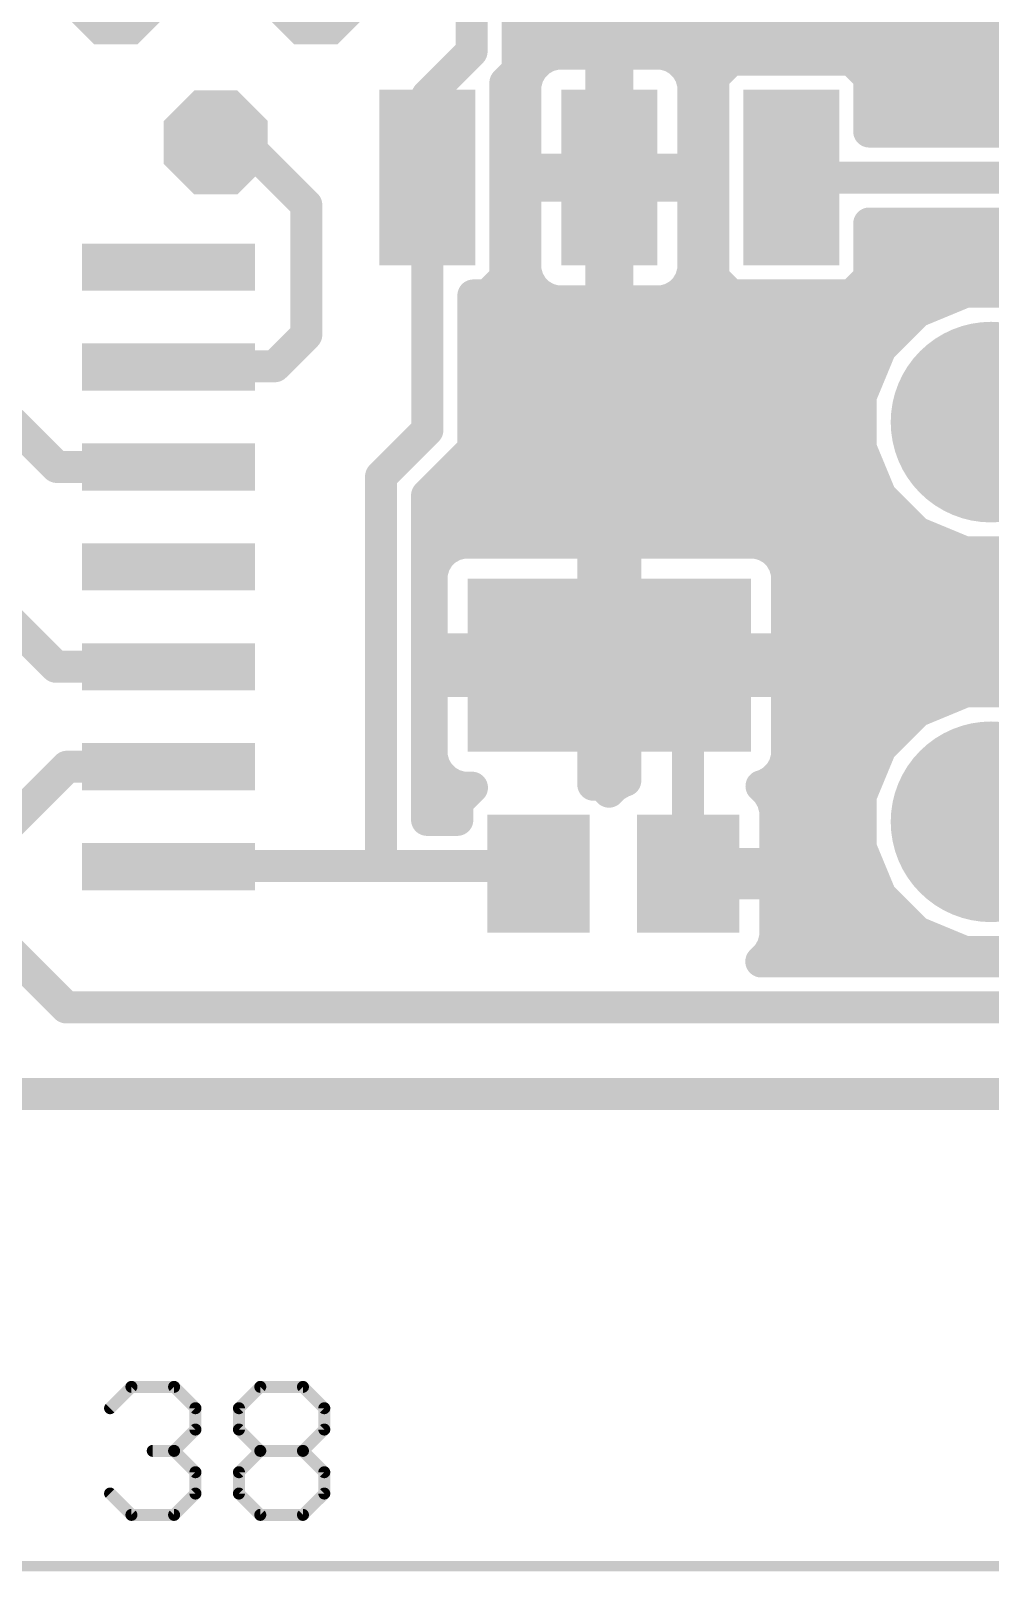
# Model space of a CAD drawing. Extents: x -22.4 to 22.4, y -27 to 9.2.
# Drawn here: x -2.35 to 9.84, y -25.07 to -5.49 of the extents above; entities that cross this region are included whole.
import ezdxf

# ---------------------------------------------------------------- set-up
doc = ezdxf.new("R2010")
doc.units = 0
for name, color, linetype in [('16', 175, 'CONTINUOUS'), ('17', 82, 'CONTINUOUS'), ('20', 7, 'CONTINUOUS')]:
    doc.layers.add(name, color=color, linetype=linetype)

# ---------------------------------------------------------------- blocks, each defined once
blk = doc.blocks.new('RECT')
blk.add_solid([(-0.5, -0.5), (0.5, -0.5), (-0.5, 0.5), (0.5, 0.5)])
blk = doc.blocks.new('OCTAGONP')
at = {"const_width": 0.5}
blk.add_lwpolyline([(-0.25, -0.1036), (-0.25, 0.1036), (-0.1036, 0.25), (0.1036, 0.25), (0.25, 0.1036), (0.25, -0.1036), (0.1036, -0.25), (-0.1036, -0.25), (-0.25, -0.1036), (-0.25, 0.1036)], dxfattribs=at)
blk = doc.blocks.new('ROUNDP')
at = {"const_width": 0.5}
blk.add_lwpolyline([(0, -0.25, 1), (0, 0.25, 1), (0, -0.25)], format="xyb", dxfattribs=at)

msp = doc.modelspace()

# ---------------------------------------------------------------- linework, layer by layer
at = {"layer": '16', "const_width": 0.4064}
for points in [[(3.8342, -5.992), (3.8342, -3.458)], [(3.25, -5.75), (3.25, -3.7)], [(5, -4.75), (5, -7.85)], [(3.8342, -5.2832), (12.5658, -5.2832)], [(2.6886, -6.3114), (3.25, -5.75)], [(3.8342, -5.6896), (12.5658, -5.6896)], [(4.1097, -5.8677), (4.0245, -5.9529)], [(4.2139, -5.8076), (4.1097, -5.8677)], [(4.3302, -5.7764), (4.2139, -5.8076)], [(4.8984, -5.7764), (4.3302, -5.7764)], [(4.8984, -7.2496), (4.8984, -5.7764)], [(5.1016, -5.7764), (5.1016, -7.2496)], [(5.6698, -5.7764), (5.1016, -5.7764)], [(5.7861, -5.8076), (5.6698, -5.7764)], [(5.8903, -5.8677), (5.7861, -5.8076)], [(5.9755, -5.9529), (5.8903, -5.8677)], [(6.544, -5.8526), (6.3208, -6.0758)], [(8.0788, -5.8526), (6.544, -5.8526)], [(8.302, -6.0758), (8.0788, -5.8526)], [(3.6792, -6.147), (3.8342, -5.992)], [(3.9644, -6.0571), (3.9332, -6.1734)], [(4.0245, -5.9529), (3.9644, -6.0571)], [(6.0356, -6.0571), (5.9755, -5.9529)], [(6.0668, -6.1734), (6.0356, -6.0571)], [(6.3208, -6.0758), (6.3208, -8.6266)], [(8.302, -6.767), (8.302, -6.0758)], [(3.6792, -8.6266), (3.6792, -6.147)], [(3.7302, -6.096), (3.9539, -6.096)], [(3.9332, -6.1734), (3.9332, -7.2496)], [(4.8984, -6.096), (5.1016, -6.096)], [(6.0461, -6.096), (6.3208, -6.096)], [(6.0668, -7.2496), (6.0668, -6.1734)], [(8.302, -6.096), (10.8813, -6.096)], [(2.6886, -7.3512), (2.6886, -6.3114)], [(3.6792, -6.5024), (3.9332, -6.5024)], [(4.8984, -6.5024), (5.1016, -6.5024)], [(6.0668, -6.5024), (6.3208, -6.5024)], [(8.302, -6.5024), (10.3115, -6.5024)], [(10.1568, -6.767), (8.302, -6.767)], [(0, -6.905), (0.355, -6.905)], [(0.355, -6.905), (1.15, -7.7)], [(3.6792, -6.9088), (3.9332, -6.9088)], [(4.8984, -6.9088), (5.1016, -6.9088)], [(6.0668, -6.9088), (6.3208, -6.9088)], [(3.9332, -7.2496), (4.8984, -7.2496)], [(5.1016, -7.2496), (4.8984, -7.2496)], [(4.8984, -7.2496), (4.8984, -7.4528)], [(5.1016, -7.4528), (5.1016, -7.2496)], [(5.1016, -7.2496), (6.0668, -7.2496)], [(2.6886, -7.3512), (2.6886, -10.5614)], [(3.6792, -7.3152), (4.8984, -7.3152)], [(5, -7.3512), (5, -7.85)], [(5.1016, -7.3152), (6.3208, -7.3152)], [(7.25, -8.0126), (7.3114, -7.3512)], [(7.3114, -7.3512), (10.3988, -7.3512)], [(4.8984, -7.4528), (3.9332, -7.4528)], [(3.9332, -7.4528), (3.9332, -8.529)], [(4.8984, -8.926), (4.8984, -7.4528)], [(4.8984, -7.4528), (5.1016, -7.4528)], [(5.1016, -7.4528), (5.1016, -8.926)], [(6.0668, -7.4528), (5.1016, -7.4528)], [(6.0668, -8.529), (6.0668, -7.4528)], [(1.15, -7.7), (1.15, -9.35)], [(3.6792, -7.7216), (3.9332, -7.7216)], [(4.8984, -7.7216), (5.1016, -7.7216)], [(6.0668, -7.7216), (6.3208, -7.7216)], [(5, -7.85), (5, -11.4)], [(8.302, -8.6266), (8.302, -7.9354)], [(8.302, -7.9354), (10.6408, -7.9354)], [(3.6792, -8.128), (3.9332, -8.128)], [(4.8984, -8.128), (5.1016, -8.128)], [(6.0668, -8.128), (6.3208, -8.128)], [(8.302, -8.128), (12.5658, -8.128)], [(3.6792, -8.5344), (3.9346, -8.5344)], [(3.9332, -8.529), (3.9644, -8.6453)], [(4.8984, -8.5344), (5.1016, -8.5344)], [(6.0356, -8.6453), (6.0668, -8.529)], [(6.0653, -8.5344), (6.3208, -8.5344)], [(8.302, -8.5344), (12.5658, -8.5344)], [(3.456, -8.8498), (3.6792, -8.6266)], [(3.9644, -8.6453), (4.0245, -8.7495)], [(4.0245, -8.7495), (4.1097, -8.8346)], [(5.8903, -8.8346), (5.9755, -8.7495)], [(5.9755, -8.7495), (6.0356, -8.6453)], [(6.3208, -8.6266), (6.544, -8.8498)], [(8.0788, -8.8498), (8.302, -8.6266)], [(9.5206, -8.804), (8.912, -9.0561)], [(10.1794, -8.804), (9.5206, -8.804)], [(3.2728, -10.8034), (3.2728, -8.8498)], [(3.2728, -8.8498), (3.456, -8.8498)], [(3.2728, -8.9408), (9.1903, -8.9408)], [(4.1097, -8.8346), (4.2139, -8.8948)], [(4.2139, -8.8948), (4.3302, -8.926)], [(4.3302, -8.926), (4.8984, -8.926)], [(5.1016, -8.926), (5.6698, -8.926)], [(5.6698, -8.926), (5.7861, -8.8948)], [(5.7861, -8.8948), (5.8903, -8.8346)], [(6.544, -8.8498), (8.0788, -8.8498)], [(8.912, -9.0561), (8.4461, -9.522)], [(1.15, -9.35), (0.75, -9.75)], [(3.2728, -9.3472), (8.6209, -9.3472)], [(8.4461, -9.522), (8.194, -10.1306)], [(-0.59, -9.75), (-0.6, -9.76)], [(0.75, -9.75), (-0.59, -9.75)], [(3.2728, -9.7536), (8.3502, -9.7536)], [(3.2728, -10.16), (8.194, -10.16)], [(8.194, -10.1306), (8.194, -10.7894)], [(-2.02, -11.03), (-2.6, -10.45)], [(2.6886, -10.5614), (2.1, -11.15)], [(3.2728, -10.5664), (8.194, -10.5664)], [(2.6842, -11.392), (3.2728, -10.8034)], [(8.194, -10.7894), (8.4461, -11.398)], [(-1.57, -11.03), (-2.02, -11.03)], [(-0.6, -11.03), (-1.57, -11.03)], [(2.1, -11.15), (2.1, -16.1)], [(3.1034, -10.9728), (8.27, -10.9728)], [(2.6842, -15.5158), (2.6842, -11.392)], [(2.697, -11.3792), (8.4383, -11.3792)], [(5, -11.4), (5, -13.05)], [(8.4461, -11.398), (8.912, -11.8639)], [(2.6842, -11.7856), (8.8337, -11.7856)], [(8.912, -11.8639), (9.5206, -12.116)], [(2.9193, -12.0831), (2.8341, -12.1683)], [(3.0235, -12.023), (2.9193, -12.0831)], [(3.1398, -11.9918), (3.0235, -12.023)], [(4.7968, -11.9918), (3.1398, -11.9918)], [(4.7968, -13.3458), (4.7968, -11.9918)], [(6.8602, -11.9918), (5.2032, -11.9918)], [(5.2032, -11.9918), (5.2032, -13.3458)], [(6.9765, -12.023), (6.8602, -11.9918)], [(7.0807, -12.0831), (6.9765, -12.023)], [(7.1659, -12.1683), (7.0807, -12.0831)], [(9.5206, -12.116), (10.1794, -12.116)], [(-2.03, -13.57), (-3.35, -12.25)], [(2.6842, -12.192), (2.8205, -12.192)], [(2.774, -12.2725), (2.7428, -12.3888)], [(2.8341, -12.1683), (2.774, -12.2725)], [(4.7968, -12.192), (5.2032, -12.192)], [(7.226, -12.2725), (7.1659, -12.1683)], [(7.1796, -12.192), (12.5658, -12.192)], [(7.2572, -12.3888), (7.226, -12.2725)], [(2.7428, -12.3888), (2.7428, -13.3458)], [(7.2572, -13.3458), (7.2572, -12.3888)], [(2.6842, -12.5984), (2.7428, -12.5984)], [(4.7968, -12.5984), (5.2032, -12.5984)], [(7.2572, -12.5984), (12.5658, -12.5984)], [(5.25, -12.8), (5, -13.05)], [(2.6842, -13.0048), (2.7428, -13.0048)], [(4.7968, -13.0048), (5.2032, -13.0048)], [(5, -13.05), (5, -13.549)], [(7.2572, -13.0048), (12.5658, -13.0048)], [(2.6842, -13.4112), (4.7968, -13.4112)], [(2.7428, -13.3458), (4.7968, -13.3458)], [(5.2032, -13.3458), (4.7968, -13.3458)], [(4.7968, -13.3458), (4.7968, -13.7522)], [(4.8, -13.349), (5, -13.549)], [(5.2032, -13.7522), (5.2032, -13.3458)], [(5.2032, -13.3458), (7.2572, -13.3458)], [(5.2032, -13.4112), (12.5658, -13.4112)], [(-0.6, -13.57), (-2.03, -13.57)], [(6, -14.549), (5, -13.549)], [(2.6842, -13.8176), (2.7428, -13.8176)], [(4.7968, -13.7522), (2.7428, -13.7522)], [(2.7428, -13.7522), (2.7428, -14.7092)], [(4.7968, -15.069), (4.7968, -13.7522)], [(4.7968, -13.7522), (5.2032, -13.7522)], [(4.7968, -13.8176), (5.2032, -13.8176)], [(5.2032, -13.7522), (5.2032, -15.016)], [(7.2572, -13.7522), (5.2032, -13.7522)], [(7.2572, -14.7092), (7.2572, -13.7522)], [(7.2572, -13.8176), (12.5658, -13.8176)], [(9.5206, -13.884), (8.912, -14.1361)], [(10.1794, -13.884), (9.5206, -13.884)], [(2.6842, -14.224), (2.7428, -14.224)], [(4.7968, -14.224), (5.2032, -14.224)], [(7.2572, -14.224), (8.8241, -14.224)], [(8.912, -14.1361), (8.4461, -14.602)], [(2.6842, -14.6304), (2.7428, -14.6304)], [(4.7968, -14.6304), (5.2032, -14.6304)], [(6, -16.2), (6, -14.549)], [(7.2572, -14.6304), (8.4343, -14.6304)], [(8.4461, -14.602), (8.194, -15.2106)], [(-1.89, -14.84), (-2.75, -15.7)], [(-0.6, -14.84), (-1.89, -14.84)], [(2.7428, -14.7092), (2.774, -14.8255)], [(2.774, -14.8255), (2.8341, -14.9297)], [(7.1659, -14.9297), (7.226, -14.8255)], [(7.226, -14.8255), (7.2572, -14.7092)], [(2.6842, -15.0368), (2.9573, -15.0368)], [(2.8341, -14.9297), (2.9193, -15.0149)], [(2.9193, -15.0149), (3.0235, -15.075)], [(3.0235, -15.075), (3.1398, -15.1062)], [(4.7968, -15.0368), (5.1513, -15.0368)], [(4.9078, -15.069), (4.7968, -15.069)], [(4.9961, -15.1573), (4.9078, -15.069)], [(5.1735, -15.024), (5.0693, -15.0841)], [(5.2032, -15.016), (5.1735, -15.024)], [(6.9332, -15.0866), (6.9765, -15.075)], [(6.9765, -15.075), (7.0807, -15.0149)], [(7.0427, -15.0368), (8.266, -15.0368)], [(7.0807, -15.0149), (7.1659, -14.9297)], [(3.255, -15.1062), (3.069, -15.2922)], [(3.1398, -15.1062), (3.255, -15.1062)], [(5.0693, -15.0841), (4.9961, -15.1573)], [(7.0159, -15.1693), (6.9332, -15.0866)], [(7.076, -15.2735), (7.0159, -15.1693)], [(7.1072, -15.3898), (7.076, -15.2735)], [(8.194, -15.2106), (8.194, -15.8694)], [(2.6842, -15.4432), (3.069, -15.4432)], [(3.069, -15.2922), (3.069, -15.5158)], [(7.1072, -16.0782), (7.1072, -15.3898)], [(7.1072, -15.4432), (8.194, -15.4432)], [(3.069, -15.5158), (2.6842, -15.5158)], [(7.1072, -15.8496), (8.194, -15.8496)], [(8.194, -15.8694), (8.4461, -16.478)], [(-0.6, -16.11), (-0.59, -16.1)], [(-0.59, -16.1), (2.1, -16.1)], [(2.1, -16.1), (3.4, -16.1)], [(3.4, -16.1), (3.6, -16.1)], [(3.6, -16.1), (3.7, -16.2)], [(3.7, -16.2), (4.1, -16.2)], [(6.1218, -16.3218), (6.1218, -16.0782)], [(6.1218, -16.0782), (7.1072, -16.0782)], [(6.1218, -16.256), (8.3541, -16.256)], [(7.1072, -16.3218), (6.1218, -16.3218)], [(7.1072, -17.0102), (7.1072, -16.3218)], [(8.4461, -16.478), (8.912, -16.9439)], [(7.1072, -16.6624), (8.6305, -16.6624)], [(7.076, -17.1265), (7.1072, -17.0102)], [(8.912, -16.9439), (9.5206, -17.196)], [(-2.75, -17.05), (-1.9, -17.9)], [(6.9308, -17.3158), (7.0159, -17.2307)], [(7.0159, -17.2307), (7.076, -17.1265)], [(7.0915, -17.0688), (9.2135, -17.0688)], [(9.5206, -17.196), (10.1794, -17.196)], [(11.058, -17.3158), (6.9308, -17.3158)], [(-1.9, -17.9), (11.3, -17.9)]]:
    msp.add_lwpolyline(points, dxfattribs=at)
at = {"layer": '16', "const_width": 0.2032}
for points in [[(3.8342, -5.1816, 1), (3.8342, -5.3848)], [(3.1484, -5.75, 1), (3.3516, -5.75)], [(3.3218, -5.8218, 1), (3.1782, -5.6782)], [(3.8342, -5.588, 1), (3.8342, -5.7912)], [(4.1815, -5.9396, 1), (4.0378, -5.7959)], [(4.1876, -5.7094, 1), (4.2402, -5.9057)], [(4.2647, -5.8955, 1), (4.1631, -5.7196)], [(4.3302, -5.6748, 1), (4.3302, -5.878)], [(4.3565, -5.8745, 1), (4.3039, -5.6783)], [(5, -5.7764, 1), (4.7968, -5.7764)], [(4.8984, -5.878, 1), (4.8984, -5.6748)], [(5.2032, -5.7764, 1), (5, -5.7764)], [(5.1016, -5.6748, 1), (5.1016, -5.878)], [(5.6961, -5.6783, 1), (5.6435, -5.8745)], [(5.6698, -5.878, 1), (5.6698, -5.6748)], [(5.8369, -5.7196, 1), (5.7353, -5.8955)], [(5.7598, -5.9057, 1), (5.8124, -5.7094)], [(5.9622, -5.7959, 1), (5.8185, -5.9396)], [(6.544, -5.751, 1), (6.544, -5.9542)], [(6.6158, -5.9244, 1), (6.4721, -5.7808)], [(8.1507, -5.7808, 1), (8.007, -5.9244)], [(8.0788, -5.9542, 1), (8.0788, -5.751)], [(3.906, -6.0638, 1), (3.7624, -5.9201)], [(4.0625, -6.0834, 1), (3.8662, -6.0308)], [(3.9527, -5.881, 1), (4.0964, -6.0247)], [(4.1125, -6.0037, 1), (3.9366, -5.9021)], [(4.0589, -5.7798, 1), (4.1605, -5.9557)], [(5.8395, -5.9557, 1), (5.9411, -5.7798)], [(6.0634, -5.9021, 1), (5.8875, -6.0037)], [(5.9036, -6.0247, 1), (6.0473, -5.881)], [(6.1338, -6.0308, 1), (5.9375, -6.0834)], [(6.4224, -6.0758, 1), (6.2192, -6.0758)], [(8.4036, -6.0758, 1), (8.2004, -6.0758)], [(3.7808, -6.147, 1), (3.5776, -6.147)], [(3.6074, -6.0751, 1), (3.751, -6.2188)], [(3.7302, -5.9944, 1), (3.7302, -6.1976)], [(3.7326, -5.992, 1), (3.9358, -5.992)], [(4.0348, -6.1734, 1), (3.8316, -6.1734)], [(3.8351, -6.1471, 1), (4.0313, -6.1997)], [(3.8764, -6.0063, 1), (4.0523, -6.1079)], [(3.9539, -6.1976, 1), (3.9539, -5.9944)], [(4.8984, -5.9944, 1), (4.8984, -6.1976)], [(5.1016, -6.1976, 1), (5.1016, -5.9944)], [(6.0461, -5.9944, 1), (6.0461, -6.1976)], [(5.9477, -6.1079, 1), (6.1236, -6.0063)], [(6.1684, -6.1734, 1), (5.9652, -6.1734)], [(5.9687, -6.1997, 1), (6.1649, -6.1471)], [(6.249, -6.0039, 1), (6.3926, -6.1476)], [(6.3208, -6.1976, 1), (6.3208, -5.9944)], [(8.302, -5.9944, 1), (8.302, -6.1976)], [(8.2302, -6.1476, 1), (8.3738, -6.0039)], [(2.7902, -6.3114, 1), (2.587, -6.3114)], [(2.6168, -6.2396, 1), (2.7604, -6.3832)], [(3.6792, -6.4008, 1), (3.6792, -6.604)], [(3.9332, -6.604, 1), (3.9332, -6.4008)], [(4.8984, -6.4008, 1), (4.8984, -6.604)], [(5.1016, -6.604, 1), (5.1016, -6.4008)], [(6.0668, -6.4008, 1), (6.0668, -6.604)], [(6.3208, -6.604, 1), (6.3208, -6.4008)], [(8.302, -6.4008, 1), (8.302, -6.604)], [(8.302, -6.6654, 1), (8.302, -6.8686)], [(0, -6.8034, 1), (0, -7.0066)], [(0.4268, -6.8332, 1), (0.2832, -6.9768)], [(0.355, -7.0066, 1), (0.355, -6.8034)], [(3.6792, -6.8072, 1), (3.6792, -7.0104)], [(3.9332, -7.0104, 1), (3.9332, -6.8072)], [(4.8984, -6.8072, 1), (4.8984, -7.0104)], [(5.1016, -7.0104, 1), (5.1016, -6.8072)], [(6.0668, -6.8072, 1), (6.0668, -7.0104)], [(6.3208, -7.0104, 1), (6.3208, -6.8072)], [(8.2004, -6.767, 1), (8.4036, -6.767)], [(3.9332, -7.148, 1), (3.9332, -7.3512)], [(4.8984, -7.148, 1), (4.8984, -7.3512)], [(5, -7.2496, 1), (4.7968, -7.2496)], [(4.8984, -7.3512, 1), (4.8984, -7.148)], [(5.2032, -7.2496, 1), (5, -7.2496)], [(5.1016, -7.148, 1), (5.1016, -7.3512)], [(5.1016, -7.3512, 1), (5.1016, -7.148)], [(6.0668, -7.3512, 1), (6.0668, -7.148)], [(2.7902, -7.3512, 1), (2.587, -7.3512)], [(3.6792, -7.2136, 1), (3.6792, -7.4168)], [(3.8316, -7.2496, 1), (4.0348, -7.2496)], [(4.7968, -7.2496, 1), (5, -7.2496)], [(4.8984, -7.4168, 1), (4.8984, -7.2136)], [(5.1016, -7.3512, 1), (4.8984, -7.3512)], [(5.1016, -7.2136, 1), (5.1016, -7.4168)], [(5, -7.2496, 1), (5.2032, -7.2496)], [(5.9652, -7.2496, 1), (6.1684, -7.2496)], [(6.3208, -7.4168, 1), (6.3208, -7.2136)], [(7.3114, -7.2496, 1), (7.3114, -7.4528)], [(7.4126, -7.3606, 1), (7.2102, -7.3418)], [(2.587, -7.3512, 1), (2.7902, -7.3512)], [(3.9332, -7.3512, 1), (3.9332, -7.5544)], [(4.0348, -7.4528, 1), (3.8316, -7.4528)], [(5, -7.4528, 1), (4.7968, -7.4528)], [(4.8984, -7.3512, 1), (4.8984, -7.5544)], [(4.7968, -7.4528, 1), (5, -7.4528)], [(4.8984, -7.5544, 1), (4.8984, -7.3512)], [(5.2032, -7.4528, 1), (5, -7.4528)], [(5.1016, -7.3512, 1), (5.1016, -7.5544)], [(5, -7.4528, 1), (5.2032, -7.4528)], [(5.1016, -7.5544, 1), (5.1016, -7.3512)], [(6.1684, -7.4528, 1), (5.9652, -7.4528)], [(6.0668, -7.5544, 1), (6.0668, -7.3512)], [(1.2516, -7.7, 1), (1.0484, -7.7)], [(1.0782, -7.7718, 1), (1.2218, -7.6282)], [(3.6792, -7.62, 1), (3.6792, -7.8232)], [(3.9332, -7.8232, 1), (3.9332, -7.62)], [(4.8984, -7.62, 1), (4.8984, -7.8232)], [(5.1016, -7.8232, 1), (5.1016, -7.62)], [(6.0668, -7.62, 1), (6.0668, -7.8232)], [(6.3208, -7.8232, 1), (6.3208, -7.62)], [(5.1016, -7.85, 1), (4.8984, -7.85)], [(4.8984, -7.85, 1), (5.1016, -7.85)], [(4.8984, -7.85, 1), (5.1016, -7.85)], [(8.4036, -7.9354, 1), (8.2004, -7.9354)], [(8.302, -7.8338, 1), (8.302, -8.037)], [(3.6792, -8.0264, 1), (3.6792, -8.2296)], [(3.9332, -8.2296, 1), (3.9332, -8.0264)], [(4.8984, -8.0264, 1), (4.8984, -8.2296)], [(5.1016, -8.2296, 1), (5.1016, -8.0264)], [(6.0668, -8.0264, 1), (6.0668, -8.2296)], [(6.3208, -8.2296, 1), (6.3208, -8.0264)], [(7.1488, -8.0032, 1), (7.3512, -8.022)], [(8.302, -8.0264, 1), (8.302, -8.2296)], [(3.6792, -8.4328, 1), (3.6792, -8.636)], [(4.0313, -8.5027, 1), (3.8351, -8.5553)], [(3.9346, -8.636, 1), (3.9346, -8.4328)], [(4.8984, -8.4328, 1), (4.8984, -8.636)], [(5.1016, -8.636, 1), (5.1016, -8.4328)], [(6.0653, -8.4328, 1), (6.0653, -8.636)], [(6.1649, -8.5553, 1), (5.9687, -8.5027)], [(6.3208, -8.636, 1), (6.3208, -8.4328)], [(8.302, -8.4328, 1), (8.302, -8.636)], [(3.5776, -8.6266, 1), (3.7808, -8.6266)], [(3.751, -8.6985, 1), (3.6074, -8.5548)], [(3.8316, -8.529, 1), (4.0348, -8.529)], [(4.0523, -8.5945, 1), (3.8764, -8.6961)], [(3.8662, -8.6716, 1), (4.0625, -8.619)], [(4.0964, -8.6777, 1), (3.9527, -8.8214)], [(3.9366, -8.8003, 1), (4.1125, -8.6987)], [(5.8875, -8.6987, 1), (6.0634, -8.8003)], [(6.0473, -8.8214, 1), (5.9036, -8.6777)], [(5.9375, -8.619, 1), (6.1338, -8.6716)], [(6.1236, -8.6961, 1), (5.9477, -8.5945)], [(5.9652, -8.529, 1), (6.1684, -8.529)], [(6.3926, -8.5548, 1), (6.249, -8.6985)], [(6.2192, -8.6266, 1), (6.4224, -8.6266)], [(8.2004, -8.6266, 1), (8.4036, -8.6266)], [(8.3738, -8.6985, 1), (8.2302, -8.5548)], [(9.5206, -8.7024, 1), (9.5206, -8.9056)], [(9.5595, -8.8979, 1), (9.4817, -8.7101)], [(3.3744, -8.8498, 1), (3.1712, -8.8498)], [(3.2728, -8.7482, 1), (3.2728, -8.9514)], [(3.2728, -8.8392, 1), (3.2728, -9.0424)], [(3.3842, -8.778, 1), (3.5279, -8.9216)], [(3.456, -8.9514, 1), (3.456, -8.7482)], [(4.1605, -8.7467, 1), (4.0589, -8.9226)], [(4.0378, -8.9065, 1), (4.1815, -8.7628)], [(4.2402, -8.7967, 1), (4.1876, -8.993)], [(4.1631, -8.9828, 1), (4.2647, -8.8069)], [(4.3302, -8.8244, 1), (4.3302, -9.0276)], [(4.3039, -9.0241, 1), (4.3565, -8.8279)], [(4.8984, -9.0276, 1), (4.8984, -8.8244)], [(5.1016, -8.8244, 1), (5.1016, -9.0276)], [(5.6435, -8.8279, 1), (5.6961, -9.0241)], [(5.6698, -9.0276, 1), (5.6698, -8.8244)], [(5.7353, -8.8069, 1), (5.8369, -8.9828)], [(5.8124, -8.993, 1), (5.7598, -8.7967)], [(5.8185, -8.7628, 1), (5.9622, -8.9065)], [(5.9411, -8.9226, 1), (5.8395, -8.7467)], [(6.544, -8.7482, 1), (6.544, -8.9514)], [(6.4721, -8.9216, 1), (6.6158, -8.778)], [(8.007, -8.778, 1), (8.1507, -8.9216)], [(8.0788, -8.9514, 1), (8.0788, -8.7482)], [(9.1903, -9.0424, 1), (9.1903, -8.8392)], [(4.7968, -8.926, 1), (5, -8.926)], [(5, -8.926, 1), (5.2032, -8.926)], [(8.8731, -8.9622, 1), (8.9508, -9.15)], [(8.9838, -9.128, 1), (8.8401, -8.9843)], [(1.2218, -9.4218, 1), (1.0782, -9.2782)], [(3.2728, -9.2456, 1), (3.2728, -9.4488)], [(8.6209, -9.4488, 1), (8.6209, -9.2456)], [(1.0484, -9.35, 1), (1.2516, -9.35)], [(8.3743, -9.4501, 1), (8.518, -9.5938)], [(8.54, -9.5608, 1), (8.3522, -9.4831)], [(-0.6718, -9.6882, 1), (-0.5282, -9.8318)], [(-0.59, -9.6484, 1), (-0.59, -9.8516)], [(-0.5182, -9.8218, 1), (-0.6618, -9.6782)], [(0.6782, -9.6782, 1), (0.8218, -9.8218)], [(0.75, -9.8516, 1), (0.75, -9.6484)], [(3.2728, -9.652, 1), (3.2728, -9.8552)], [(8.3502, -9.8552, 1), (8.3502, -9.652)], [(3.2728, -10.0584, 1), (3.2728, -10.2616)], [(8.2956, -10.1306, 1), (8.0924, -10.1306)], [(8.194, -10.2616, 1), (8.194, -10.0584)], [(8.1001, -10.0917, 1), (8.2879, -10.1695)], [(2.7604, -10.6332, 1), (2.6168, -10.4896)], [(3.2728, -10.4648, 1), (3.2728, -10.668)], [(8.194, -10.668, 1), (8.194, -10.4648)], [(2.587, -10.5614, 1), (2.7902, -10.5614)], [(3.1712, -10.8034, 1), (3.3744, -10.8034)], [(3.3446, -10.8752, 1), (3.201, -10.7315)], [(8.2879, -10.7505, 1), (8.1001, -10.8283)], [(8.0924, -10.7894, 1), (8.2956, -10.7894)], [(-2.02, -10.9284, 1), (-2.02, -11.1316)], [(-2.0918, -11.1018, 1), (-1.9482, -10.9582)], [(-1.57, -10.9284, 1), (-1.57, -11.1316)], [(-1.57, -11.1316, 1), (-1.57, -10.9284)], [(-0.6, -11.1316, 1), (-0.6, -10.9284)], [(2.2016, -11.15, 1), (1.9984, -11.15)], [(3.1034, -10.8712, 1), (3.1034, -11.0744)], [(8.27, -11.0744, 1), (8.27, -10.8712)], [(2.0282, -11.0782, 1), (2.1718, -11.2218)], [(2.7858, -11.392, 1), (2.5826, -11.392)], [(2.6124, -11.3201, 1), (2.756, -11.4638)], [(2.697, -11.2776, 1), (2.697, -11.4808)], [(5.1016, -11.4, 1), (4.8984, -11.4)], [(4.8984, -11.4, 1), (5.1016, -11.4)], [(8.518, -11.3262, 1), (8.3743, -11.4699)], [(8.3522, -11.4369, 1), (8.54, -11.3592)], [(8.4383, -11.4808, 1), (8.4383, -11.2776)], [(2.6842, -11.684, 1), (2.6842, -11.8872)], [(8.9508, -11.77, 1), (8.8731, -11.9578)], [(8.8337, -11.8872, 1), (8.8337, -11.684)], [(8.8401, -11.9357, 1), (8.9838, -11.792)], [(2.8685, -11.9952, 1), (2.9701, -12.1711)], [(2.9911, -12.155, 1), (2.8474, -12.0113)], [(2.9972, -11.9248, 1), (3.0498, -12.1211)], [(3.0743, -12.1109, 1), (2.9727, -11.935)], [(3.1398, -11.8902, 1), (3.1398, -12.0934)], [(3.1661, -12.0899, 1), (3.1135, -11.8937)], [(4.8984, -11.9918, 1), (4.6952, -11.9918)], [(4.7968, -12.0934, 1), (4.7968, -11.8902)], [(5.2032, -11.8902, 1), (5.2032, -12.0934)], [(5.3048, -11.9918, 1), (5.1016, -11.9918)], [(6.8865, -11.8937, 1), (6.8339, -12.0899)], [(6.8602, -12.0934, 1), (6.8602, -11.8902)], [(7.0273, -11.935, 1), (6.9257, -12.1109)], [(6.9502, -12.1211, 1), (7.0028, -11.9248)], [(7.1526, -12.0113, 1), (7.0089, -12.155)], [(7.0299, -12.1711, 1), (7.1315, -11.9952)], [(9.5206, -12.0144, 1), (9.5206, -12.2176)], [(9.4817, -12.2099, 1), (9.5595, -12.0221)], [(2.6842, -12.0904, 1), (2.6842, -12.2936)], [(2.686, -12.2217, 1), (2.8619, -12.3233)], [(2.8721, -12.2988, 1), (2.6758, -12.2462)], [(2.7623, -12.0964, 1), (2.906, -12.2401)], [(2.9221, -12.2191, 1), (2.7462, -12.1175)], [(2.8205, -12.2936, 1), (2.8205, -12.0904)], [(4.7968, -12.0904, 1), (4.7968, -12.2936)], [(5.2032, -12.2936, 1), (5.2032, -12.0904)], [(7.2538, -12.1175, 1), (7.0779, -12.2191)], [(7.1796, -12.0904, 1), (7.1796, -12.2936)], [(7.094, -12.2401, 1), (7.2377, -12.0964)], [(7.3242, -12.2462, 1), (7.1279, -12.2988)], [(7.1381, -12.3233, 1), (7.314, -12.2217)], [(2.8444, -12.3888, 1), (2.6412, -12.3888)], [(2.6447, -12.3625, 1), (2.8409, -12.4151)], [(7.3588, -12.3888, 1), (7.1556, -12.3888)], [(7.1591, -12.4151, 1), (7.3553, -12.3625)], [(2.6842, -12.4968, 1), (2.6842, -12.7)], [(2.7428, -12.7, 1), (2.7428, -12.4968)], [(4.7968, -12.4968, 1), (4.7968, -12.7)], [(5.2032, -12.7, 1), (5.2032, -12.4968)], [(7.2572, -12.4968, 1), (7.2572, -12.7)], [(5.3218, -12.8718, 1), (5.1782, -12.7282)], [(2.6842, -12.9032, 1), (2.6842, -13.1064)], [(2.7428, -13.1064, 1), (2.7428, -12.9032)], [(4.7968, -12.9032, 1), (4.7968, -13.1064)], [(5.1016, -13.05, 1), (4.8984, -13.05)], [(4.9282, -12.9782, 1), (5.0718, -13.1218)], [(5.2032, -13.1064, 1), (5.2032, -12.9032)], [(7.2572, -12.9032, 1), (7.2572, -13.1064)], [(4.8984, -13.05, 1), (5.1016, -13.05)], [(2.6842, -13.3096, 1), (2.6842, -13.5128)], [(2.7428, -13.2442, 1), (2.7428, -13.4474)], [(2.6412, -13.3458, 1), (2.8444, -13.3458)], [(4.7968, -13.2442, 1), (4.7968, -13.4474)], [(4.8984, -13.3458, 1), (4.6952, -13.3458)], [(4.6952, -13.3458, 1), (4.8984, -13.3458)], [(4.8718, -13.2772, 1), (4.7282, -13.4208)], [(4.7968, -13.4474, 1), (4.7968, -13.2442)], [(4.7968, -13.5128, 1), (4.7968, -13.3096)], [(5.3048, -13.3458, 1), (5.1016, -13.3458)], [(5.2032, -13.2442, 1), (5.2032, -13.4474)], [(5.2032, -13.3096, 1), (5.2032, -13.5128)], [(5.1016, -13.3458, 1), (5.3048, -13.3458)], [(5.2032, -13.4474, 1), (5.2032, -13.2442)], [(7.1556, -13.3458, 1), (7.3588, -13.3458)], [(7.2572, -13.4474, 1), (7.2572, -13.2442)], [(-2.03, -13.4684, 1), (-2.03, -13.6716)], [(-2.1018, -13.6418, 1), (-1.9582, -13.4982)], [(-0.6, -13.6716, 1), (-0.6, -13.4684)], [(4.8984, -13.549, 1), (5.1016, -13.549)], [(5.0718, -13.4772, 1), (4.9282, -13.6208)], [(4.9282, -13.6208, 1), (5.0718, -13.4772)], [(2.6842, -13.716, 1), (2.6842, -13.9192)], [(2.7428, -13.6506, 1), (2.7428, -13.8538)], [(2.8444, -13.7522, 1), (2.6412, -13.7522)], [(2.7428, -13.9192, 1), (2.7428, -13.716)], [(4.8984, -13.7522, 1), (4.6952, -13.7522)], [(4.7968, -13.6506, 1), (4.7968, -13.8538)], [(4.7968, -13.716, 1), (4.7968, -13.9192)], [(4.6952, -13.7522, 1), (4.8984, -13.7522)], [(4.7968, -13.8538, 1), (4.7968, -13.6506)], [(5.3048, -13.7522, 1), (5.1016, -13.7522)], [(5.2032, -13.6506, 1), (5.2032, -13.8538)], [(5.1016, -13.7522, 1), (5.3048, -13.7522)], [(5.2032, -13.8538, 1), (5.2032, -13.6506)], [(5.2032, -13.9192, 1), (5.2032, -13.716)], [(7.3588, -13.7522, 1), (7.1556, -13.7522)], [(7.2572, -13.716, 1), (7.2572, -13.9192)], [(7.2572, -13.8538, 1), (7.2572, -13.6506)], [(9.5206, -13.7824, 1), (9.5206, -13.9856)], [(9.5595, -13.9779, 1), (9.4817, -13.7901)], [(2.6842, -14.1224, 1), (2.6842, -14.3256)], [(2.7428, -14.3256, 1), (2.7428, -14.1224)], [(4.7968, -14.1224, 1), (4.7968, -14.3256)], [(5.2032, -14.3256, 1), (5.2032, -14.1224)], [(7.2572, -14.1224, 1), (7.2572, -14.3256)], [(8.8731, -14.0422, 1), (8.9508, -14.23)], [(8.8241, -14.3256, 1), (8.8241, -14.1224)], [(8.9838, -14.208, 1), (8.8401, -14.0643)], [(2.6842, -14.5288, 1), (2.6842, -14.732)], [(2.7428, -14.732, 1), (2.7428, -14.5288)], [(4.7968, -14.5288, 1), (4.7968, -14.732)], [(5.2032, -14.732, 1), (5.2032, -14.5288)], [(6.1016, -14.549, 1), (5.8984, -14.549)], [(5.9282, -14.6208, 1), (6.0718, -14.4772)], [(7.2572, -14.5288, 1), (7.2572, -14.732)], [(8.3743, -14.5301, 1), (8.518, -14.6738)], [(8.54, -14.6408, 1), (8.3522, -14.5631)], [(8.4343, -14.732, 1), (8.4343, -14.5288)], [(-1.89, -14.7384, 1), (-1.89, -14.9416)], [(-1.8182, -14.9118, 1), (-1.9618, -14.7682)], [(-0.6, -14.9416, 1), (-0.6, -14.7384)], [(2.8409, -14.6829, 1), (2.6447, -14.7355)], [(2.6412, -14.7092, 1), (2.8444, -14.7092)], [(2.8619, -14.7747, 1), (2.686, -14.8763)], [(7.314, -14.8763, 1), (7.1381, -14.7747)], [(7.1556, -14.7092, 1), (7.3588, -14.7092)], [(7.3553, -14.7355, 1), (7.1591, -14.6829)], [(2.6842, -14.9352, 1), (2.6842, -15.1384)], [(2.6758, -14.8518, 1), (2.8721, -14.7992)], [(2.906, -14.8579, 1), (2.7623, -15.0016)], [(2.7462, -14.9805, 1), (2.9221, -14.8789)], [(2.9701, -14.9269, 1), (2.8685, -15.1028)], [(2.8474, -15.0867, 1), (2.9911, -14.943)], [(3.0498, -14.9769, 1), (2.9972, -15.1732)], [(2.9573, -15.1384, 1), (2.9573, -14.9352)], [(4.7968, -14.9352, 1), (4.7968, -15.1384)], [(4.7968, -14.9674, 1), (4.7968, -15.1706)], [(4.9797, -14.9972, 1), (4.836, -15.1408)], [(4.9078, -15.1706, 1), (4.9078, -14.9674)], [(5.1472, -14.9258, 1), (5.1998, -15.1221)], [(5.2243, -15.1119, 1), (5.1227, -14.936)], [(5.1513, -15.1384, 1), (5.1513, -14.9352)], [(5.2295, -15.1141, 1), (5.1769, -14.9179)], [(7.0427, -14.9352, 1), (7.0427, -15.1384)], [(7.0028, -15.1732, 1), (6.9502, -14.9769)], [(7.0089, -14.943, 1), (7.1526, -15.0867)], [(7.1315, -15.1028, 1), (7.0299, -14.9269)], [(7.0779, -14.8789, 1), (7.2538, -14.9805)], [(7.2377, -15.0016, 1), (7.094, -14.8579)], [(7.1279, -14.7992, 1), (7.3242, -14.8518)], [(8.266, -15.1384, 1), (8.266, -14.9352)], [(2.9727, -15.163, 1), (3.0743, -14.9871)], [(3.1398, -15.0046, 1), (3.1398, -15.2078)], [(3.1135, -15.2043, 1), (3.1661, -15.0081)], [(3.3268, -15.178, 1), (3.1831, -15.0344)], [(3.255, -15.2078, 1), (3.255, -15.0046)], [(4.6952, -15.069, 1), (4.8984, -15.069)], [(4.9243, -15.0855, 1), (5.068, -15.2291)], [(4.9243, -15.2291, 1), (5.068, -15.0855)], [(5.0185, -14.9962, 1), (5.1201, -15.1721)], [(5.1411, -15.156, 1), (4.9974, -15.0123)], [(5.1016, -15.016, 1), (5.3048, -15.016)], [(7.005, -15.0148, 1), (6.8614, -15.1585)], [(6.9069, -14.9885, 1), (6.9595, -15.1848)], [(6.9257, -14.9871, 1), (7.0273, -15.163)], [(7.1038, -15.1185, 1), (6.9279, -15.2201)], [(6.944, -15.2411, 1), (7.0877, -15.0974)], [(7.1742, -15.2472, 1), (6.9779, -15.2998)], [(8.2956, -15.2106, 1), (8.0924, -15.2106)], [(8.1001, -15.1717, 1), (8.2879, -15.2495)], [(2.6842, -15.3416, 1), (2.6842, -15.5448)], [(3.1706, -15.2922, 1), (2.9674, -15.2922)], [(2.9972, -15.2203, 1), (3.1408, -15.364)], [(3.069, -15.5448, 1), (3.069, -15.3416)], [(6.9881, -15.3243, 1), (7.164, -15.2227)], [(7.2088, -15.3898, 1), (7.0056, -15.3898)], [(7.1072, -15.3416, 1), (7.1072, -15.5448)], [(7.0091, -15.4161, 1), (7.2053, -15.3635)], [(8.194, -15.5448, 1), (8.194, -15.3416)], [(2.6842, -15.4142, 1), (2.6842, -15.6174)], [(2.5826, -15.5158, 1), (2.7858, -15.5158)], [(2.9674, -15.5158, 1), (3.1706, -15.5158)], [(3.069, -15.6174, 1), (3.069, -15.4142)], [(7.1072, -15.748, 1), (7.1072, -15.9512)], [(8.194, -15.9512, 1), (8.194, -15.748)], [(8.2879, -15.8305, 1), (8.1001, -15.9083)], [(8.0924, -15.8694, 1), (8.2956, -15.8694)], [(-0.6718, -16.0382, 1), (-0.5282, -16.1818)], [(-0.59, -15.9984, 1), (-0.59, -16.2016)], [(-0.5182, -16.1718, 1), (-0.6618, -16.0282)], [(2.1, -15.9984, 1), (2.1, -16.2016)], [(1.9984, -16.1, 1), (2.2016, -16.1)], [(2.1, -16.2016, 1), (2.1, -15.9984)], [(3.4, -15.9984, 1), (3.4, -16.2016)], [(3.4, -16.2016, 1), (3.4, -15.9984)], [(3.6718, -16.0282, 1), (3.5282, -16.1718)], [(3.7, -16.0984, 1), (3.7, -16.3016)], [(3.6, -16.2016, 1), (3.6, -15.9984)], [(3.6282, -16.2718, 1), (3.7718, -16.1282)], [(4.1, -16.3016, 1), (4.1, -16.0984)], [(6.2234, -16.0782, 1), (6.0202, -16.0782)], [(6.1218, -15.9766, 1), (6.1218, -16.1798)], [(6.1218, -16.1544, 1), (6.1218, -16.3576)], [(7.0056, -16.0782, 1), (7.2088, -16.0782)], [(7.1072, -16.1798, 1), (7.1072, -15.9766)], [(8.3541, -16.3576, 1), (8.3541, -16.1544)], [(5.8984, -16.2, 1), (6.1016, -16.2)], [(6.1218, -16.2202, 1), (6.1218, -16.4234)], [(6.0202, -16.3218, 1), (6.2234, -16.3218)], [(7.2088, -16.3218, 1), (7.0056, -16.3218)], [(7.1072, -16.4234, 1), (7.1072, -16.2202)], [(8.518, -16.4062, 1), (8.3743, -16.5499)], [(8.3522, -16.5169, 1), (8.54, -16.4392)], [(7.1072, -16.5608, 1), (7.1072, -16.764)], [(8.6305, -16.764, 1), (8.6305, -16.5608)], [(7.2053, -17.0365, 1), (7.0091, -16.9839)], [(8.9508, -16.85, 1), (8.8731, -17.0378)], [(8.8401, -17.0157, 1), (8.9838, -16.872)], [(7.0877, -17.3026, 1), (6.944, -17.1589)], [(6.9779, -17.1002, 1), (7.1742, -17.1528)], [(7.164, -17.1773, 1), (6.9881, -17.0757)], [(7.0915, -16.9672, 1), (7.0915, -17.1704)], [(7.0056, -17.0102, 1), (7.2088, -17.0102)], [(9.2135, -17.1704, 1), (9.2135, -16.9672)], [(9.5206, -17.0944, 1), (9.5206, -17.2976)], [(9.4817, -17.2899, 1), (9.5595, -17.1021)], [(6.9308, -17.2142, 1), (6.9308, -17.4174)], [(6.8589, -17.244, 1), (7.0026, -17.3876)], [(6.9279, -17.1799, 1), (7.1038, -17.2815)], [(-1.9, -17.7984, 1), (-1.9, -18.0016)], [(-1.9718, -17.9718, 1), (-1.8282, -17.8282)]]:
    msp.add_lwpolyline(points, format="xyb", dxfattribs=at)
at = {"layer": '20'}
for points, const_width in [([(-19, -19), (19, -19)], 0.4064), ([(-1.343, -22.9935), (-1.0718, -22.7223)], 0.1524), ([(-1.0718, -22.7223), (-0.5295, -22.7223)], 0.1524), ([(-0.5295, -22.7223), (-0.2584, -22.9935)], 0.1524), ([(0.2941, -22.9935), (0.5653, -22.7223)], 0.1524), ([(0.5653, -22.7223), (1.1076, -22.7223)], 0.1524), ([(1.1076, -22.7223), (1.3788, -22.9935)], 0.1524), ([(-0.2584, -22.9935), (-0.2584, -23.2646)], 0.1524), ([(0.2941, -23.2646), (0.2941, -22.9935)], 0.1524), ([(1.3788, -22.9935), (1.3788, -23.2646)], 0.1524), ([(-0.2584, -23.2646), (-0.5295, -23.5358)], 0.1524), ([(0.5653, -23.5358), (0.2941, -23.2646)], 0.1524), ([(1.3788, -23.2646), (1.1076, -23.5358)], 0.1524), ([(-0.5295, -23.5358), (-0.8007, -23.5358)], 0.1524), ([(-0.5295, -23.5358), (-0.2584, -23.807)], 0.1524), ([(0.2941, -23.807), (0.5653, -23.5358)], 0.1524), ([(0.5653, -23.5358), (1.1076, -23.5358)], 0.1524), ([(1.1076, -23.5358), (1.3788, -23.807)], 0.1524), ([(-0.2584, -23.807), (-0.2584, -24.0781)], 0.1524), ([(0.2941, -24.0781), (0.2941, -23.807)], 0.1524), ([(1.3788, -23.807), (1.3788, -24.0781)], 0.1524), ([(-1.0718, -24.3493), (-1.343, -24.0781)], 0.1524), ([(-0.2584, -24.0781), (-0.5295, -24.3493)], 0.1524), ([(0.5653, -24.3493), (0.2941, -24.0781)], 0.1524), ([(1.3788, -24.0781), (1.1076, -24.3493)], 0.1524), ([(-0.5295, -24.3493), (-1.0718, -24.3493)], 0.1524), ([(1.1076, -24.3493), (0.5653, -24.3493)], 0.1524), ([(-19, -25), (19, -25)], 0.13)]:
    msp.add_lwpolyline(points, dxfattribs=dict(at, const_width=const_width))
at = {"layer": '20', "const_width": 0.0762}
for points in [[(-1.0718, -22.6842, 1), (-1.0718, -22.7604)], [(-1.0449, -22.7493, 1), (-1.0988, -22.6954)], [(-0.5026, -22.6954, 1), (-0.5565, -22.7493)], [(-0.5295, -22.7604, 1), (-0.5295, -22.6842)], [(0.5653, -22.6842, 1), (0.5653, -22.7604)], [(0.5922, -22.7493, 1), (0.5384, -22.6954)], [(1.1346, -22.6954, 1), (1.0807, -22.7493)], [(1.1076, -22.7604, 1), (1.1076, -22.6842)], [(-1.37, -22.9665, 1), (-1.3161, -23.0204)], [(-0.2203, -22.9935, 1), (-0.2965, -22.9935)], [(-0.2853, -23.0204, 1), (-0.2314, -22.9665)], [(0.3322, -22.9935, 1), (0.256, -22.9935)], [(0.2672, -22.9665, 1), (0.3211, -23.0204)], [(1.4169, -22.9935, 1), (1.3407, -22.9935)], [(1.3519, -23.0204, 1), (1.4057, -22.9665)], [(-0.2965, -23.2646, 1), (-0.2203, -23.2646)], [(-0.2314, -23.2916, 1), (-0.2853, -23.2377)], [(0.3211, -23.2377, 1), (0.2672, -23.2916)], [(0.256, -23.2646, 1), (0.3322, -23.2646)], [(1.3407, -23.2646, 1), (1.4169, -23.2646)], [(1.4057, -23.2916, 1), (1.3519, -23.2377)], [(-0.8007, -23.4977, 1), (-0.8007, -23.5739)], [(-0.5026, -23.5089, 1), (-0.5565, -23.5627)], [(-0.5565, -23.5089, 1), (-0.5026, -23.5627)], [(-0.5295, -23.5739, 1), (-0.5295, -23.4977)], [(0.5653, -23.4977, 1), (0.5653, -23.5739)], [(0.5922, -23.5627, 1), (0.5384, -23.5089)], [(0.5384, -23.5627, 1), (0.5922, -23.5089)], [(1.1346, -23.5089, 1), (1.0807, -23.5627)], [(1.0807, -23.5089, 1), (1.1346, -23.5627)], [(1.1076, -23.5739, 1), (1.1076, -23.4977)], [(-0.2203, -23.807, 1), (-0.2965, -23.807)], [(-0.2853, -23.8339, 1), (-0.2314, -23.78)], [(0.3322, -23.807, 1), (0.256, -23.807)], [(0.2672, -23.78, 1), (0.3211, -23.8339)], [(1.4169, -23.807, 1), (1.3407, -23.807)], [(1.3519, -23.8339, 1), (1.4057, -23.78)], [(-1.3161, -24.0512, 1), (-1.37, -24.1051)], [(-0.2965, -24.0781, 1), (-0.2203, -24.0781)], [(-0.2314, -24.1051, 1), (-0.2853, -24.0512)], [(0.3211, -24.0512, 1), (0.2672, -24.1051)], [(0.256, -24.0781, 1), (0.3322, -24.0781)], [(1.3407, -24.0781, 1), (1.4169, -24.0781)], [(1.4057, -24.1051, 1), (1.3519, -24.0512)], [(-1.0718, -24.3112, 1), (-1.0718, -24.3874)], [(-0.5295, -24.3874, 1), (-0.5295, -24.3112)], [(0.5653, -24.3112, 1), (0.5653, -24.3874)], [(1.1076, -24.3874, 1), (1.1076, -24.3112)], [(-1.0988, -24.3762, 1), (-1.0449, -24.3224)], [(-0.5565, -24.3224, 1), (-0.5026, -24.3762)], [(0.5384, -24.3762, 1), (0.5922, -24.3224)], [(1.0807, -24.3224, 1), (1.1346, -24.3762)]]:
    msp.add_lwpolyline(points, format="xyb", dxfattribs=at)

# ---------------------------------------------------------------- block references
at = {"layer": '16'}
for p, xscale, yscale in [((2.6886, -7.3512), 1.2192, 2.2352), ((5, -7.3512), 1.2192, 2.2352), ((7.3114, -7.3512), 1.2192, 2.2352), ((5, -13.549), 3.6, 2.2), ((4.1, -16.2), 1.3, 1.5), ((6, -16.2), 1.3, 1.5)]:
    msp.add_blockref('RECT', p, dxfattribs=dict(at, xscale=xscale, yscale=yscale))
at = {"layer": '16', "xscale": 0.6, "yscale": 2.2, "rotation": 90}
for p in [(-0.6, -8.49), (-0.6, -9.76), (-0.6, -11.03), (-0.6, -12.3), (-0.6, -13.57), (-0.6, -14.84), (-0.6, -16.11)]:
    msp.add_blockref('RECT', p, dxfattribs=at)
at = {"layer": '17', "rotation": 180}
for name, p, xscale, yscale in [('OCTAGONP', (-1.27, -5), 1.3208, 1.3208), ('OCTAGONP', (1.27, -5), 1.3208, 1.3208), ('OCTAGONP', (0, -6.905), 1.3208, 1.3208), ('ROUNDP', (9.85, -10.46), 2.55, 2.55), ('ROUNDP', (9.85, -15.54), 2.55, 2.55)]:
    msp.add_blockref(name, p, dxfattribs=dict(at, xscale=xscale, yscale=yscale))

doc.saveas('drawing.dxf')
